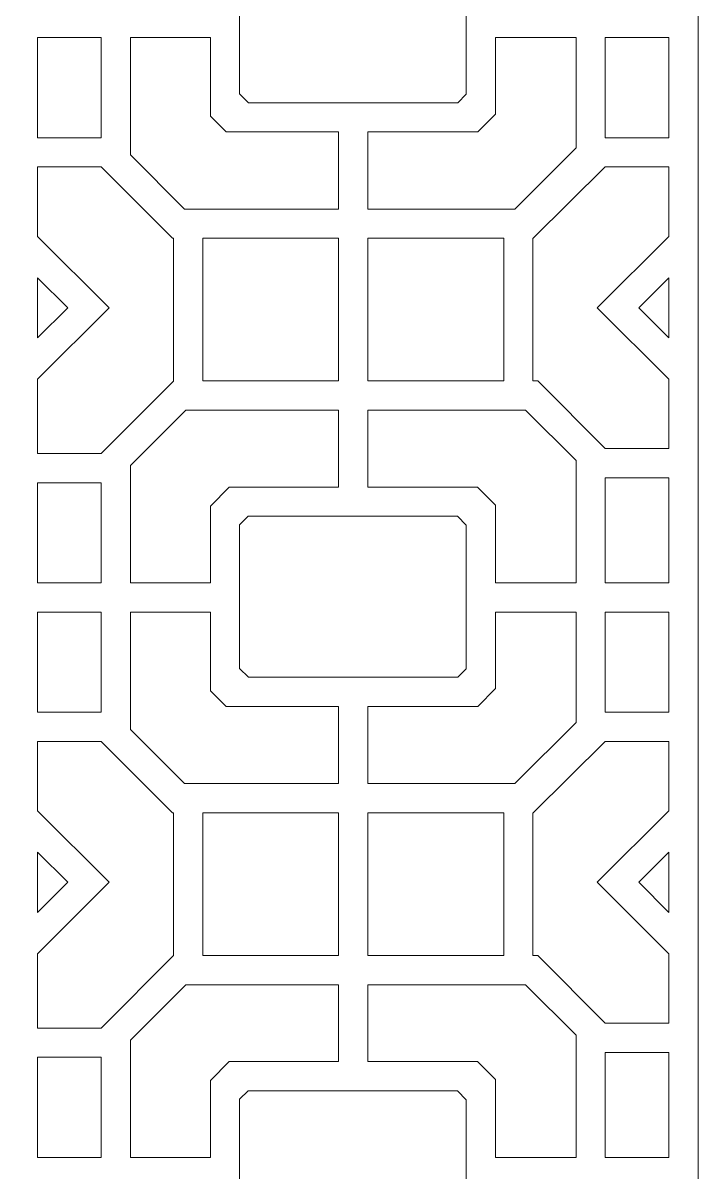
# Model space of a CAD drawing. Header units: centimetres. Extents: x 8 to 13.6, y -9.5 to 9.5.
# Drawn here: x 10.793 to 13.583, y -0.895 to 3.855 of the extents above; entities that cross this region are included whole.
import ezdxf

# ---------------------------------------------------------------- set-up
doc = ezdxf.new("R2010")
doc.units = ezdxf.units.CM
doc.header["$MEASUREMENT"] = 0
doc.layers.add('layer 1', color=7, linetype='Continuous')

msp = doc.modelspace()

# ---------------------------------------------------------------- linework, layer by layer
at = {"layer": 'layer 1', "color": 250, "lineweight": 9}
for points, knots in [([(8.00349, 4.75014), (8.00349, 4.75014), (8.00349, 4.75014), (8.00349, 4.75014), (8.00349, 4.75014), (8.00349, 4.75014), (8.00349, 7.12452), (8.00349, 7.12452), (8.00349, 7.12452), (8.00349, 7.12452), (8.00349, 7.12507), (8.00349, 7.12507), (8.00349, 7.12507), (8.00349, 7.12507), (8.00349, 9.5), (8.00349, 9.5), (8.00349, 9.5), (8.00349, 9.5), (8.12442, 9.5), (8.12442, 9.5), (8.12442, 9.5), (8.12442, 9.5), (8.12442, 9.19988), (8.12442, 9.19988), (8.12442, 9.19988), (8.12442, 9.19988), (8.3867, 9.19988), (8.3867, 9.19988), (8.3867, 9.19988), (8.3867, 9.19988), (8.68684, 9.5), (8.68684, 9.5), (8.68684, 9.5), (8.68684, 9.5), (10.19119, 9.5), (10.19119, 9.5), (10.19119, 9.5), (10.19119, 9.5), (10.47049, 9.22071), (10.47049, 9.22071), (10.47049, 9.22071), (10.47049, 9.22071), (10.47049, 9.2204), (10.47049, 9.2204), (10.47049, 9.2204), (10.47049, 9.2204), (10.73276, 9.2204), (10.73276, 9.2204), (10.73276, 9.2204), (10.73276, 9.2204), (10.73276, 9.5), (10.73276, 9.5), (10.73276, 9.5), (10.73276, 9.5), (10.85369, 9.5), (10.85369, 9.5), (10.85369, 9.5), (10.85369, 9.5), (10.85369, 9.19988), (10.85369, 9.19988), (10.85369, 9.19988), (10.85369, 9.19988), (11.11599, 9.19988), (11.11599, 9.19988), (11.11599, 9.19988), (11.11599, 9.19988), (11.41611, 9.5), (11.41611, 9.5), (11.41611, 9.5), (11.41611, 9.5), (12.92046, 9.5), (12.92046, 9.5), (12.92046, 9.5), (12.92046, 9.5), (13.19977, 9.22071), (13.19977, 9.22071), (13.19977, 9.22071), (13.19977, 9.22071), (13.19977, 9.2204), (13.19977, 9.2204), (13.19977, 9.2204), (13.19977, 9.2204), (13.46205, 9.2204), (13.46205, 9.2204), (13.46205, 9.2204), (13.46205, 9.2204), (13.46205, 9.5), (13.46205, 9.5), (13.46205, 9.5), (13.46205, 9.5), (13.58295, 9.5), (13.58295, 9.5), (13.58295, 9.5), (13.58295, 9.5), (13.58295, 7.12507), (13.58295, 7.12507), (13.58295, 7.12507), (13.58295, 7.12507), (13.58295, 7.12452), (13.58295, 7.12452), (13.58295, 7.12452), (13.58295, 7.12452), (13.58295, 4.75014), (13.58295, 4.75014), (13.58295, 4.75014), (13.58295, 4.75014), (13.58295, 4.7496), (13.58295, 4.7496), (13.58295, 4.7496), (13.58295, 4.7496), (13.58295, 2.37521), (13.58295, 2.37521), (13.58295, 2.37521), (13.58295, 2.37521), (13.58295, 2.37466), (13.58295, 2.37466), (13.58295, 2.37466), (13.58295, 2.37466), (13.58295, 0.00028), (13.58295, 0.00028), (13.58295, 0.00028), (13.58295, 0.00028), (13.58295, -0.00027), (13.58295, -0.00027), (13.58295, -0.00027), (13.58295, -0.00027), (13.58295, -2.37465), (13.58295, -2.37465), (13.58295, -2.37465), (13.58295, -2.37465), (13.58295, -2.3752), (13.58295, -2.3752), (13.58295, -2.3752), (13.58295, -2.3752), (13.58295, -4.74959), (13.58295, -4.74959), (13.58295, -4.74959), (13.58295, -4.74959), (13.58295, -4.75014), (13.58295, -4.75014), (13.58295, -4.75014), (13.58295, -4.75014), (13.58295, -7.12451), (13.58295, -7.12451), (13.58295, -7.12451), (13.58295, -7.12451), (13.58295, -7.12506), (13.58295, -7.12506), (13.58295, -7.12506), (13.58295, -7.12506), (13.58295, -9.5), (13.58295, -9.5), (13.58295, -9.5), (13.58295, -9.5), (13.46205, -9.5), (13.46205, -9.5), (13.46205, -9.5), (13.46205, -9.5), (13.46205, -9.49224), (13.46205, -9.49224), (13.46205, -9.49224), (13.46205, -9.49224), (13.16686, -9.19705), (13.16686, -9.19705), (13.16686, -9.19705), (13.16686, -9.19705), (13.46205, -8.90187), (13.46205, -8.90187), (13.46205, -8.90187), (13.46205, -8.90187), (13.46205, -8.61481), (13.46205, -8.61481), (13.46205, -8.61481), (13.46205, -8.61481), (13.1996, -8.61481), (13.1996, -8.61481), (13.1996, -8.61481), (13.1996, -8.61481), (12.90099, -8.90973), (12.90099, -8.90973), (12.90099, -8.90973), (12.90099, -8.90973), (12.90074, -8.90973), (12.90074, -8.90973), (12.90074, -8.90973), (12.90074, -8.90973), (12.90074, -9.5), (12.90074, -9.5), (12.90074, -9.5), (12.90074, -9.5), (12.77984, -9.5), (12.77984, -9.5), (12.77984, -9.5), (12.77984, -9.5), (12.77984, -8.90973), (12.77984, -8.90973), (12.77984, -8.90973), (12.77984, -8.90973), (12.21831, -8.90973), (12.21831, -8.90973), (12.21831, -8.90973), (12.21831, -8.90973), (12.21831, -9.5), (12.21831, -9.5), (12.21831, -9.5), (12.21831, -9.5), (12.0974, -9.5), (12.0974, -9.5), (12.0974, -9.5), (12.0974, -9.5), (12.0974, -8.90973), (12.0974, -8.90973), (12.0974, -8.90973), (12.0974, -8.90973), (11.53592, -8.90973), (11.53592, -8.90973), (11.53592, -8.90973), (11.53592, -8.90973), (11.53592, -9.5), (11.53592, -9.5), (11.53592, -9.5), (11.53592, -9.5), (11.415, -9.5), (11.415, -9.5), (11.415, -9.5), (11.415, -9.5), (11.415, -8.90973), (11.415, -8.90973), (11.415, -8.90973), (11.415, -8.90973), (11.41087, -8.90973), (11.41087, -8.90973), (11.41087, -8.90973), (11.41087, -8.90973), (11.11599, -8.61482), (11.11599, -8.61482), (11.11599, -8.61482), (11.11599, -8.61482), (11.11599, -8.61481), (11.11599, -8.61481), (11.11599, -8.61481), (11.11599, -8.61481), (10.85369, -8.61481), (10.85369, -8.61481), (10.85369, -8.61481), (10.85369, -8.61481), (10.85369, -8.90187), (10.85369, -8.90187), (10.85369, -8.90187), (10.85369, -8.90187), (11.14887, -9.19705), (11.14887, -9.19705), (11.14887, -9.19705), (11.14887, -9.19705), (10.85369, -9.49224), (10.85369, -9.49224), (10.85369, -9.49224), (10.85369, -9.49224), (10.85369, -9.5), (10.85369, -9.5), (10.85369, -9.5), (10.85369, -9.5), (10.73276, -9.5), (10.73276, -9.5), (10.73276, -9.5), (10.73276, -9.5), (10.73276, -9.49224), (10.73276, -9.49224), (10.73276, -9.49224), (10.73276, -9.49224), (10.43757, -9.19705), (10.43757, -9.19705), (10.43757, -9.19705), (10.43757, -9.19705), (10.73276, -8.90187), (10.73276, -8.90187), (10.73276, -8.90187), (10.73276, -8.90187), (10.73276, -8.61481), (10.73276, -8.61481), (10.73276, -8.61481), (10.73276, -8.61481), (10.47033, -8.61481), (10.47033, -8.61481), (10.47033, -8.61481), (10.47033, -8.61481), (10.1717, -8.90973), (10.1717, -8.90973), (10.1717, -8.90973), (10.1717, -8.90973), (10.17145, -8.90973), (10.17145, -8.90973), (10.17145, -8.90973), (10.17145, -8.90973), (10.17145, -9.5), (10.17145, -9.5), (10.17145, -9.5), (10.17145, -9.5), (10.05055, -9.5), (10.05055, -9.5), (10.05055, -9.5), (10.05055, -9.5), (10.05055, -8.90973), (10.05055, -8.90973), (10.05055, -8.90973), (10.05055, -8.90973), (9.48904, -8.90973), (9.48904, -8.90973), (9.48904, -8.90973), (9.48904, -8.90973), (9.48904, -9.5), (9.48904, -9.5), (9.48904, -9.5), (9.48904, -9.5), (9.36814, -9.5), (9.36814, -9.5), (9.36814, -9.5), (9.36814, -9.5), (9.36814, -8.90973), (9.36814, -8.90973), (9.36814, -8.90973), (9.36814, -8.90973), (8.80664, -8.90973), (8.80664, -8.90973), (8.80664, -8.90973), (8.80664, -8.90973), (8.80664, -9.5), (8.80664, -9.5), (8.80664, -9.5), (8.80664, -9.5), (8.68573, -9.5), (8.68573, -9.5), (8.68573, -9.5), (8.68573, -9.5), (8.68573, -8.90973), (8.68573, -8.90973), (8.68573, -8.90973), (8.68573, -8.90973), (8.6816, -8.90973), (8.6816, -8.90973), (8.6816, -8.90973), (8.6816, -8.90973), (8.3867, -8.61482), (8.3867, -8.61482), (8.3867, -8.61482), (8.3867, -8.61482), (8.3867, -8.61481), (8.3867, -8.61481), (8.3867, -8.61481), (8.3867, -8.61481), (8.12442, -8.61481), (8.12442, -8.61481), (8.12442, -8.61481), (8.12442, -8.61481), (8.12442, -8.90187), (8.12442, -8.90187), (8.12442, -8.90187), (8.12442, -8.90187), (8.4196, -9.19705), (8.4196, -9.19705), (8.4196, -9.19705), (8.4196, -9.19705), (8.12442, -9.49224), (8.12442, -9.49224), (8.12442, -9.49224), (8.12442, -9.49224), (8.12442, -9.5), (8.12442, -9.5), (8.12442, -9.5), (8.12442, -9.5), (8.00349, -9.5), (8.00349, -9.5), (8.00349, -9.5), (8.00349, -9.5), (8.00349, -7.12506), (8.00349, -7.12506), (8.00349, -7.12506), (8.00349, -7.12506), (8.00349, -7.12451), (8.00349, -7.12451), (8.00349, -7.12451), (8.00349, -7.12451), (8.00349, -4.75014), (8.00349, -4.75014), (8.00349, -4.75014), (8.00349, -4.75014), (8.00349, -4.74959), (8.00349, -4.74959), (8.00349, -4.74959), (8.00349, -4.74959), (8.00349, -2.3752), (8.00349, -2.3752), (8.00349, -2.3752), (8.00349, -2.3752), (8.00349, -2.37465), (8.00349, -2.37465), (8.00349, -2.37465), (8.00349, -2.37465), (8.00349, -0.00027), (8.00349, -0.00027), (8.00349, -0.00027), (8.00349, -0.00027), (8.00349, 0.00028), (8.00349, 0.00028), (8.00349, 0.00028), (8.00349, 0.00028), (8.00349, 2.37466), (8.00349, 2.37466), (8.00349, 2.37466), (8.00349, 2.37466), (8.00349, 2.37521), (8.00349, 2.37521), (8.00349, 2.37521), (8.00349, 2.37521), (8.00349, 4.7496), (8.00349, 4.7496), (8.00349, 4.7496), (8.00349, 4.7496), (8.00349, 4.75014), (8.00349, 4.75014)], [0, 0, 0, 0, 0.009434, 0.009434, 0.009434, 0.009434, 0.0188679, 0.0188679, 0.0188679, 0.0188679, 0.0283019, 0.0283019, 0.0283019, 0.0283019, 0.0377358, 0.0377358, 0.0377358, 0.0377358, 0.0471698, 0.0471698, 0.0471698, 0.0471698, 0.0566038, 0.0566038, 0.0566038, 0.0566038, 0.0660377, 0.0660377, 0.0660377, 0.0660377, 0.0754717, 0.0754717, 0.0754717, 0.0754717, 0.0849057, 0.0849057, 0.0849057, 0.0849057, 0.0943396, 0.0943396, 0.0943396, 0.0943396, 0.1037736, 0.1037736, 0.1037736, 0.1037736, 0.1132075, 0.1132075, 0.1132075, 0.1132075, 0.1226415, 0.1226415, 0.1226415, 0.1226415, 0.1320755, 0.1320755, 0.1320755, 0.1320755, 0.1415094, 0.1415094, 0.1415094, 0.1415094, 0.1509434, 0.1509434, 0.1509434, 0.1509434, 0.1603774, 0.1603774, 0.1603774, 0.1603774, 0.1698113, 0.1698113, 0.1698113, 0.1698113, 0.1792453, 0.1792453, 0.1792453, 0.1792453, 0.1886792, 0.1886792, 0.1886792, 0.1886792, 0.1981132, 0.1981132, 0.1981132, 0.1981132, 0.2075472, 0.2075472, 0.2075472, 0.2075472, 0.2169811, 0.2169811, 0.2169811, 0.2169811, 0.2264151, 0.2264151, 0.2264151, 0.2264151, 0.2358491, 0.2358491, 0.2358491, 0.2358491, 0.245283, 0.245283, 0.245283, 0.245283, 0.254717, 0.254717, 0.254717, 0.254717, 0.2641509, 0.2641509, 0.2641509, 0.2641509, 0.2735849, 0.2735849, 0.2735849, 0.2735849, 0.2830189, 0.2830189, 0.2830189, 0.2830189, 0.2924528, 0.2924528, 0.2924528, 0.2924528, 0.3018868, 0.3018868, 0.3018868, 0.3018868, 0.3113208, 0.3113208, 0.3113208, 0.3113208, 0.3207547, 0.3207547, 0.3207547, 0.3207547, 0.3301887, 0.3301887, 0.3301887, 0.3301887, 0.3396226, 0.3396226, 0.3396226, 0.3396226, 0.3490566, 0.3490566, 0.3490566, 0.3490566, 0.3584906, 0.3584906, 0.3584906, 0.3584906, 0.3679245, 0.3679245, 0.3679245, 0.3679245, 0.3773585, 0.3773585, 0.3773585, 0.3773585, 0.3867925, 0.3867925, 0.3867925, 0.3867925, 0.3962264, 0.3962264, 0.3962264, 0.3962264, 0.4056604, 0.4056604, 0.4056604, 0.4056604, 0.4150943, 0.4150943, 0.4150943, 0.4150943, 0.4245283, 0.4245283, 0.4245283, 0.4245283, 0.4339623, 0.4339623, 0.4339623, 0.4339623, 0.4433962, 0.4433962, 0.4433962, 0.4433962, 0.4528302, 0.4528302, 0.4528302, 0.4528302, 0.4622642, 0.4622642, 0.4622642, 0.4622642, 0.4716981, 0.4716981, 0.4716981, 0.4716981, 0.4811321, 0.4811321, 0.4811321, 0.4811321, 0.490566, 0.490566, 0.490566, 0.490566, 0.5, 0.5, 0.5, 0.5, 0.509434, 0.509434, 0.509434, 0.509434, 0.5188679, 0.5188679, 0.5188679, 0.5188679, 0.5283019, 0.5283019, 0.5283019, 0.5283019, 0.5377358, 0.5377358, 0.5377358, 0.5377358, 0.5471698, 0.5471698, 0.5471698, 0.5471698, 0.5566038, 0.5566038, 0.5566038, 0.5566038, 0.5660377, 0.5660377, 0.5660377, 0.5660377, 0.5754717, 0.5754717, 0.5754717, 0.5754717, 0.5849057, 0.5849057, 0.5849057, 0.5849057, 0.5943396, 0.5943396, 0.5943396, 0.5943396, 0.6037736, 0.6037736, 0.6037736, 0.6037736, 0.6132075, 0.6132075, 0.6132075, 0.6132075, 0.6226415, 0.6226415, 0.6226415, 0.6226415, 0.6320755, 0.6320755, 0.6320755, 0.6320755, 0.6415094, 0.6415094, 0.6415094, 0.6415094, 0.6509434, 0.6509434, 0.6509434, 0.6509434, 0.6603774, 0.6603774, 0.6603774, 0.6603774, 0.6698113, 0.6698113, 0.6698113, 0.6698113, 0.6792453, 0.6792453, 0.6792453, 0.6792453, 0.6886792, 0.6886792, 0.6886792, 0.6886792, 0.6981132, 0.6981132, 0.6981132, 0.6981132, 0.7075472, 0.7075472, 0.7075472, 0.7075472, 0.7169811, 0.7169811, 0.7169811, 0.7169811, 0.7264151, 0.7264151, 0.7264151, 0.7264151, 0.7358491, 0.7358491, 0.7358491, 0.7358491, 0.745283, 0.745283, 0.745283, 0.745283, 0.754717, 0.754717, 0.754717, 0.754717, 0.7641509, 0.7641509, 0.7641509, 0.7641509, 0.7735849, 0.7735849, 0.7735849, 0.7735849, 0.7830189, 0.7830189, 0.7830189, 0.7830189, 0.7924528, 0.7924528, 0.7924528, 0.7924528, 0.8018868, 0.8018868, 0.8018868, 0.8018868, 0.8113208, 0.8113208, 0.8113208, 0.8113208, 0.8207547, 0.8207547, 0.8207547, 0.8207547, 0.8301887, 0.8301887, 0.8301887, 0.8301887, 0.8396226, 0.8396226, 0.8396226, 0.8396226, 0.8490566, 0.8490566, 0.8490566, 0.8490566, 0.8584906, 0.8584906, 0.8584906, 0.8584906, 0.8679245, 0.8679245, 0.8679245, 0.8679245, 0.8773585, 0.8773585, 0.8773585, 0.8773585, 0.8867925, 0.8867925, 0.8867925, 0.8867925, 0.8962264, 0.8962264, 0.8962264, 0.8962264, 0.9056604, 0.9056604, 0.9056604, 0.9056604, 0.9150943, 0.9150943, 0.9150943, 0.9150943, 0.9245283, 0.9245283, 0.9245283, 0.9245283, 0.9339623, 0.9339623, 0.9339623, 0.9339623, 0.9433962, 0.9433962, 0.9433962, 0.9433962, 0.9528302, 0.9528302, 0.9528302, 0.9528302, 0.9622642, 0.9622642, 0.9622642, 0.9622642, 0.9716981, 0.9716981, 0.9716981, 0.9716981, 0.9811321, 0.9811321, 0.9811321, 0.9811321, 1, 1, 1, 1]), ([(12.62525, 4.15379), (12.62525, 4.15379), (12.62525, 4.15379), (12.62525, 4.15379), (12.62525, 4.15379), (12.62525, 4.15379), (12.62525, 3.55999), (12.62525, 3.55999), (12.62525, 3.55999), (12.62525, 3.55999), (12.59068, 3.52541), (12.59068, 3.52541), (12.59068, 3.52541), (12.59068, 3.52541), (11.72512, 3.52541), (11.72512, 3.52541), (11.72512, 3.52541), (11.72512, 3.52541), (11.68858, 3.56195), (11.68858, 3.56195), (11.68858, 3.56195), (11.68858, 3.56195), (11.68858, 4.15576), (11.68858, 4.15576), (11.68858, 4.15576), (11.68858, 4.15576), (11.72329, 4.19048), (11.72329, 4.19048), (11.72329, 4.19048), (11.72329, 4.19048), (12.58857, 4.19048), (12.58857, 4.19048), (12.58857, 4.19048), (12.58857, 4.19048), (12.62525, 4.15379), (12.62525, 4.15379)], [0, 0, 0, 0, 0.1, 0.1, 0.1, 0.1, 0.2, 0.2, 0.2, 0.2, 0.3, 0.3, 0.3, 0.3, 0.4, 0.4, 0.4, 0.4, 0.5, 0.5, 0.5, 0.5, 0.6, 0.6, 0.6, 0.6, 0.7, 0.7, 0.7, 0.7, 0.8, 0.8, 0.8, 0.8, 1, 1, 1, 1]), ([(10.85369, 3.79448), (10.85369, 3.79448), (10.85369, 3.79448), (10.85369, 3.79448), (10.85369, 3.79448), (10.85369, 3.79448), (10.85369, 3.38076), (10.85369, 3.38076), (10.85369, 3.38076), (10.85369, 3.38076), (11.11599, 3.38076), (11.11599, 3.38076), (11.11599, 3.38076), (11.11599, 3.38076), (11.11599, 3.79448), (11.11599, 3.79448), (11.11599, 3.79448), (11.11599, 3.79448), (10.85369, 3.79448), (10.85369, 3.79448)], [0, 0, 0, 0, 0.1666667, 0.1666667, 0.1666667, 0.1666667, 0.3333333, 0.3333333, 0.3333333, 0.3333333, 0.5, 0.5, 0.5, 0.5, 0.6666667, 0.6666667, 0.6666667, 0.6666667, 1, 1, 1, 1]), ([(12.0974, 3.08583), (12.0974, 3.08583), (12.0974, 3.08583), (12.0974, 3.08583), (12.0974, 3.08583), (12.0974, 3.08583), (12.0974, 3.40449), (12.0974, 3.40449), (12.0974, 3.40449), (12.0974, 3.40449), (11.63268, 3.40449), (11.63268, 3.40449), (11.63268, 3.40449), (11.63268, 3.40449), (11.56766, 3.46953), (11.56766, 3.46953), (11.56766, 3.46953), (11.56766, 3.46953), (11.56766, 3.79448), (11.56766, 3.79448), (11.56766, 3.79448), (11.56766, 3.79448), (11.23689, 3.79448), (11.23689, 3.79448), (11.23689, 3.79448), (11.23689, 3.79448), (11.23689, 3.30992), (11.23689, 3.30992), (11.23689, 3.30992), (11.23689, 3.30992), (11.46097, 3.08583), (11.46097, 3.08583), (11.46097, 3.08583), (11.46097, 3.08583), (12.0974, 3.08583), (12.0974, 3.08583)], [0, 0, 0, 0, 0.1, 0.1, 0.1, 0.1, 0.2, 0.2, 0.2, 0.2, 0.3, 0.3, 0.3, 0.3, 0.4, 0.4, 0.4, 0.4, 0.5, 0.5, 0.5, 0.5, 0.6, 0.6, 0.6, 0.6, 0.7, 0.7, 0.7, 0.7, 0.8, 0.8, 0.8, 0.8, 1, 1, 1, 1]), ([(12.21831, 3.40449), (12.21831, 3.40449), (12.21831, 3.40449), (12.21831, 3.40449), (12.21831, 3.40449), (12.21831, 3.40449), (12.21831, 3.08583), (12.21831, 3.08583), (12.21831, 3.08583), (12.21831, 3.08583), (12.82625, 3.08583), (12.82625, 3.08583), (12.82625, 3.08583), (12.82625, 3.08583), (13.07885, 3.33844), (13.07885, 3.33844), (13.07885, 3.33844), (13.07885, 3.33844), (13.07885, 3.79448), (13.07885, 3.79448), (13.07885, 3.79448), (13.07885, 3.79448), (12.74616, 3.79448), (12.74616, 3.79448), (12.74616, 3.79448), (12.74616, 3.79448), (12.74616, 3.47819), (12.74616, 3.47819), (12.74616, 3.47819), (12.74616, 3.47819), (12.67248, 3.40449), (12.67248, 3.40449), (12.67248, 3.40449), (12.67248, 3.40449), (12.21831, 3.40449), (12.21831, 3.40449)], [0, 0, 0, 0, 0.1, 0.1, 0.1, 0.1, 0.2, 0.2, 0.2, 0.2, 0.3, 0.3, 0.3, 0.3, 0.4, 0.4, 0.4, 0.4, 0.5, 0.5, 0.5, 0.5, 0.6, 0.6, 0.6, 0.6, 0.7, 0.7, 0.7, 0.7, 0.8, 0.8, 0.8, 0.8, 1, 1, 1, 1]), ([(13.19977, 3.38076), (13.19977, 3.38076), (13.19977, 3.38076), (13.19977, 3.38076), (13.19977, 3.38076), (13.19977, 3.38076), (13.46205, 3.38076), (13.46205, 3.38076), (13.46205, 3.38076), (13.46205, 3.38076), (13.46205, 3.79448), (13.46205, 3.79448), (13.46205, 3.79448), (13.46205, 3.79448), (13.19977, 3.79448), (13.19977, 3.79448), (13.19977, 3.79448), (13.19977, 3.79448), (13.19977, 3.38076), (13.19977, 3.38076)], [0, 0, 0, 0, 0.1666667, 0.1666667, 0.1666667, 0.1666667, 0.3333333, 0.3333333, 0.3333333, 0.3333333, 0.5, 0.5, 0.5, 0.5, 0.6666667, 0.6666667, 0.6666667, 0.6666667, 1, 1, 1, 1]), ([(10.85369, 3.25985), (10.85369, 3.25985), (10.85369, 3.25985), (10.85369, 3.25985), (10.85369, 3.25985), (10.85369, 3.25985), (10.85369, 2.9728), (10.85369, 2.9728), (10.85369, 2.9728), (10.85369, 2.9728), (11.14887, 2.67761), (11.14887, 2.67761), (11.14887, 2.67761), (11.14887, 2.67761), (10.85369, 2.38242), (10.85369, 2.38242), (10.85369, 2.38242), (10.85369, 2.38242), (10.85369, 2.37521), (10.85369, 2.37521), (10.85369, 2.37521), (10.85369, 2.37521), (10.85369, 2.37466), (10.85369, 2.37466), (10.85369, 2.37466), (10.85369, 2.37466), (10.85369, 2.07508), (10.85369, 2.07508), (10.85369, 2.07508), (10.85369, 2.07508), (11.11599, 2.07508), (11.11599, 2.07508), (11.11599, 2.07508), (11.11599, 2.07508), (11.41556, 2.37466), (11.41556, 2.37466), (11.41556, 2.37466), (11.41556, 2.37466), (11.415, 2.37466), (11.415, 2.37466), (11.415, 2.37466), (11.415, 2.37466), (11.415, 2.96493), (11.415, 2.96493), (11.415, 2.96493), (11.415, 2.96493), (11.41087, 2.96493), (11.41087, 2.96493), (11.41087, 2.96493), (11.41087, 2.96493), (11.11599, 3.25984), (11.11599, 3.25984), (11.11599, 3.25984), (11.11599, 3.25984), (11.11599, 3.25985), (11.11599, 3.25985), (11.11599, 3.25985), (11.11599, 3.25985), (10.85369, 3.25985), (10.85369, 3.25985)], [0, 0, 0, 0, 0.0625, 0.0625, 0.0625, 0.0625, 0.125, 0.125, 0.125, 0.125, 0.1875, 0.1875, 0.1875, 0.1875, 0.25, 0.25, 0.25, 0.25, 0.3125, 0.3125, 0.3125, 0.3125, 0.375, 0.375, 0.375, 0.375, 0.4375, 0.4375, 0.4375, 0.4375, 0.5, 0.5, 0.5, 0.5, 0.5625, 0.5625, 0.5625, 0.5625, 0.625, 0.625, 0.625, 0.625, 0.6875, 0.6875, 0.6875, 0.6875, 0.75, 0.75, 0.75, 0.75, 0.8125, 0.8125, 0.8125, 0.8125, 0.875, 0.875, 0.875, 0.875, 1, 1, 1, 1]), ([(12.90074, 2.37521), (12.90074, 2.37521), (12.90074, 2.37521), (12.90074, 2.37521), (12.90074, 2.37521), (12.90074, 2.37521), (12.92046, 2.37521), (12.92046, 2.37521), (12.92046, 2.37521), (12.92046, 2.37521), (13.19977, 2.09591), (13.19977, 2.09591), (13.19977, 2.09591), (13.19977, 2.09591), (13.19977, 2.0956), (13.19977, 2.0956), (13.19977, 2.0956), (13.19977, 2.0956), (13.46205, 2.0956), (13.46205, 2.0956), (13.46205, 2.0956), (13.46205, 2.0956), (13.46205, 2.37466), (13.46205, 2.37466), (13.46205, 2.37466), (13.46205, 2.37466), (13.46205, 2.37521), (13.46205, 2.37521), (13.46205, 2.37521), (13.46205, 2.37521), (13.46205, 2.38242), (13.46205, 2.38242), (13.46205, 2.38242), (13.46205, 2.38242), (13.16686, 2.67761), (13.16686, 2.67761), (13.16686, 2.67761), (13.16686, 2.67761), (13.46205, 2.9728), (13.46205, 2.9728), (13.46205, 2.9728), (13.46205, 2.9728), (13.46205, 3.25985), (13.46205, 3.25985), (13.46205, 3.25985), (13.46205, 3.25985), (13.1996, 3.25985), (13.1996, 3.25985), (13.1996, 3.25985), (13.1996, 3.25985), (12.90099, 2.96493), (12.90099, 2.96493), (12.90099, 2.96493), (12.90099, 2.96493), (12.90074, 2.96493), (12.90074, 2.96493), (12.90074, 2.96493), (12.90074, 2.96493), (12.90074, 2.37521), (12.90074, 2.37521)], [0, 0, 0, 0, 0.0625, 0.0625, 0.0625, 0.0625, 0.125, 0.125, 0.125, 0.125, 0.1875, 0.1875, 0.1875, 0.1875, 0.25, 0.25, 0.25, 0.25, 0.3125, 0.3125, 0.3125, 0.3125, 0.375, 0.375, 0.375, 0.375, 0.4375, 0.4375, 0.4375, 0.4375, 0.5, 0.5, 0.5, 0.5, 0.5625, 0.5625, 0.5625, 0.5625, 0.625, 0.625, 0.625, 0.625, 0.6875, 0.6875, 0.6875, 0.6875, 0.75, 0.75, 0.75, 0.75, 0.8125, 0.8125, 0.8125, 0.8125, 0.875, 0.875, 0.875, 0.875, 1, 1, 1, 1]), ([(11.53592, 2.37521), (11.53592, 2.37521), (11.53592, 2.37521), (11.53592, 2.37521), (11.53592, 2.37521), (11.53592, 2.37521), (12.0974, 2.37521), (12.0974, 2.37521), (12.0974, 2.37521), (12.0974, 2.37521), (12.0974, 2.96493), (12.0974, 2.96493), (12.0974, 2.96493), (12.0974, 2.96493), (11.53592, 2.96493), (11.53592, 2.96493), (11.53592, 2.96493), (11.53592, 2.96493), (11.53592, 2.37521), (11.53592, 2.37521)], [0, 0, 0, 0, 0.1666667, 0.1666667, 0.1666667, 0.1666667, 0.3333333, 0.3333333, 0.3333333, 0.3333333, 0.5, 0.5, 0.5, 0.5, 0.6666667, 0.6666667, 0.6666667, 0.6666667, 1, 1, 1, 1]), ([(12.21831, 2.37521), (12.21831, 2.37521), (12.21831, 2.37521), (12.21831, 2.37521), (12.21831, 2.37521), (12.21831, 2.37521), (12.77984, 2.37521), (12.77984, 2.37521), (12.77984, 2.37521), (12.77984, 2.37521), (12.77984, 2.96493), (12.77984, 2.96493), (12.77984, 2.96493), (12.77984, 2.96493), (12.21831, 2.96493), (12.21831, 2.96493), (12.21831, 2.96493), (12.21831, 2.96493), (12.21831, 2.37521), (12.21831, 2.37521)], [0, 0, 0, 0, 0.1666667, 0.1666667, 0.1666667, 0.1666667, 0.3333333, 0.3333333, 0.3333333, 0.3333333, 0.5, 0.5, 0.5, 0.5, 0.6666667, 0.6666667, 0.6666667, 0.6666667, 1, 1, 1, 1]), ([(10.85369, 2.8018), (10.85369, 2.8018), (10.85369, 2.8018), (10.85369, 2.8018), (10.85369, 2.8018), (10.85369, 2.8018), (10.85369, 2.55341), (10.85369, 2.55341), (10.85369, 2.55341), (10.85369, 2.55341), (10.97788, 2.67761), (10.97788, 2.67761), (10.97788, 2.67761), (10.97788, 2.67761), (10.85369, 2.8018), (10.85369, 2.8018)], [0, 0, 0, 0, 0.2, 0.2, 0.2, 0.2, 0.4, 0.4, 0.4, 0.4, 0.6, 0.6, 0.6, 0.6, 1, 1, 1, 1]), ([(13.33786, 2.67761), (13.33786, 2.67761), (13.33786, 2.67761), (13.33786, 2.67761), (13.33786, 2.67761), (13.33786, 2.67761), (13.46205, 2.8018), (13.46205, 2.8018), (13.46205, 2.8018), (13.46205, 2.8018), (13.46205, 2.55341), (13.46205, 2.55341), (13.46205, 2.55341), (13.46205, 2.55341), (13.33786, 2.67761), (13.33786, 2.67761)], [0, 0, 0, 0, 0.2, 0.2, 0.2, 0.2, 0.4, 0.4, 0.4, 0.4, 0.6, 0.6, 0.6, 0.6, 1, 1, 1, 1]), ([(12.0974, 1.93645), (12.0974, 1.93645), (12.0974, 1.93645), (12.0974, 1.93645), (12.0974, 1.93645), (12.0974, 1.93645), (12.0974, 2.2543), (12.0974, 2.2543), (12.0974, 2.2543), (12.0974, 2.2543), (11.46618, 2.2543), (11.46618, 2.2543), (11.46618, 2.2543), (11.46618, 2.2543), (11.23689, 2.025), (11.23689, 2.025), (11.23689, 2.025), (11.23689, 2.025), (11.23689, 1.54045), (11.23689, 1.54045), (11.23689, 1.54045), (11.23689, 1.54045), (11.56766, 1.54045), (11.56766, 1.54045), (11.56766, 1.54045), (11.56766, 1.54045), (11.56766, 1.85817), (11.56766, 1.85817), (11.56766, 1.85817), (11.56766, 1.85817), (11.64595, 1.93645), (11.64595, 1.93645), (11.64595, 1.93645), (11.64595, 1.93645), (12.0974, 1.93645), (12.0974, 1.93645)], [0, 0, 0, 0, 0.1, 0.1, 0.1, 0.1, 0.2, 0.2, 0.2, 0.2, 0.3, 0.3, 0.3, 0.3, 0.4, 0.4, 0.4, 0.4, 0.5, 0.5, 0.5, 0.5, 0.6, 0.6, 0.6, 0.6, 0.7, 0.7, 0.7, 0.7, 0.8, 0.8, 0.8, 0.8, 1, 1, 1, 1]), ([(12.21831, 2.2543), (12.21831, 2.2543), (12.21831, 2.2543), (12.21831, 2.2543), (12.21831, 2.2543), (12.21831, 2.2543), (12.21831, 1.93645), (12.21831, 1.93645), (12.21831, 1.93645), (12.21831, 1.93645), (12.67192, 1.93645), (12.67192, 1.93645), (12.67192, 1.93645), (12.67192, 1.93645), (12.74616, 1.86222), (12.74616, 1.86222), (12.74616, 1.86222), (12.74616, 1.86222), (12.74616, 1.54045), (12.74616, 1.54045), (12.74616, 1.54045), (12.74616, 1.54045), (13.07885, 1.54045), (13.07885, 1.54045), (13.07885, 1.54045), (13.07885, 1.54045), (13.07885, 2.04583), (13.07885, 2.04583), (13.07885, 2.04583), (13.07885, 2.04583), (12.8704, 2.2543), (12.8704, 2.2543), (12.8704, 2.2543), (12.8704, 2.2543), (12.21831, 2.2543), (12.21831, 2.2543)], [0, 0, 0, 0, 0.1, 0.1, 0.1, 0.1, 0.2, 0.2, 0.2, 0.2, 0.3, 0.3, 0.3, 0.3, 0.4, 0.4, 0.4, 0.4, 0.5, 0.5, 0.5, 0.5, 0.6, 0.6, 0.6, 0.6, 0.7, 0.7, 0.7, 0.7, 0.8, 0.8, 0.8, 0.8, 1, 1, 1, 1]), ([(10.85369, 1.95417), (10.85369, 1.95417), (10.85369, 1.95417), (10.85369, 1.95417), (10.85369, 1.95417), (10.85369, 1.95417), (10.85369, 1.54045), (10.85369, 1.54045), (10.85369, 1.54045), (10.85369, 1.54045), (11.11599, 1.54045), (11.11599, 1.54045), (11.11599, 1.54045), (11.11599, 1.54045), (11.11599, 1.95417), (11.11599, 1.95417), (11.11599, 1.95417), (11.11599, 1.95417), (10.85369, 1.95417), (10.85369, 1.95417)], [0, 0, 0, 0, 0.1666667, 0.1666667, 0.1666667, 0.1666667, 0.3333333, 0.3333333, 0.3333333, 0.3333333, 0.5, 0.5, 0.5, 0.5, 0.6666667, 0.6666667, 0.6666667, 0.6666667, 1, 1, 1, 1]), ([(13.19977, 1.54045), (13.19977, 1.54045), (13.19977, 1.54045), (13.19977, 1.54045), (13.19977, 1.54045), (13.19977, 1.54045), (13.46205, 1.54045), (13.46205, 1.54045), (13.46205, 1.54045), (13.46205, 1.54045), (13.46205, 1.97469), (13.46205, 1.97469), (13.46205, 1.97469), (13.46205, 1.97469), (13.19977, 1.97469), (13.19977, 1.97469), (13.19977, 1.97469), (13.19977, 1.97469), (13.19977, 1.54045), (13.19977, 1.54045)], [0, 0, 0, 0, 0.1666667, 0.1666667, 0.1666667, 0.1666667, 0.3333333, 0.3333333, 0.3333333, 0.3333333, 0.5, 0.5, 0.5, 0.5, 0.6666667, 0.6666667, 0.6666667, 0.6666667, 1, 1, 1, 1]), ([(12.62525, 1.77886), (12.62525, 1.77886), (12.62525, 1.77886), (12.62525, 1.77886), (12.62525, 1.77886), (12.62525, 1.77886), (12.62525, 1.18505), (12.62525, 1.18505), (12.62525, 1.18505), (12.62525, 1.18505), (12.59068, 1.15047), (12.59068, 1.15047), (12.59068, 1.15047), (12.59068, 1.15047), (11.72512, 1.15047), (11.72512, 1.15047), (11.72512, 1.15047), (11.72512, 1.15047), (11.68858, 1.18701), (11.68858, 1.18701), (11.68858, 1.18701), (11.68858, 1.18701), (11.68858, 1.78083), (11.68858, 1.78083), (11.68858, 1.78083), (11.68858, 1.78083), (11.72329, 1.81555), (11.72329, 1.81555), (11.72329, 1.81555), (11.72329, 1.81555), (12.58857, 1.81555), (12.58857, 1.81555), (12.58857, 1.81555), (12.58857, 1.81555), (12.62525, 1.77886), (12.62525, 1.77886)], [0, 0, 0, 0, 0.1, 0.1, 0.1, 0.1, 0.2, 0.2, 0.2, 0.2, 0.3, 0.3, 0.3, 0.3, 0.4, 0.4, 0.4, 0.4, 0.5, 0.5, 0.5, 0.5, 0.6, 0.6, 0.6, 0.6, 0.7, 0.7, 0.7, 0.7, 0.8, 0.8, 0.8, 0.8, 1, 1, 1, 1]), ([(10.85369, 1.41954), (10.85369, 1.41954), (10.85369, 1.41954), (10.85369, 1.41954), (10.85369, 1.41954), (10.85369, 1.41954), (10.85369, 1.00583), (10.85369, 1.00583), (10.85369, 1.00583), (10.85369, 1.00583), (11.11599, 1.00583), (11.11599, 1.00583), (11.11599, 1.00583), (11.11599, 1.00583), (11.11599, 1.41954), (11.11599, 1.41954), (11.11599, 1.41954), (11.11599, 1.41954), (10.85369, 1.41954), (10.85369, 1.41954)], [0, 0, 0, 0, 0.1666667, 0.1666667, 0.1666667, 0.1666667, 0.3333333, 0.3333333, 0.3333333, 0.3333333, 0.5, 0.5, 0.5, 0.5, 0.6666667, 0.6666667, 0.6666667, 0.6666667, 1, 1, 1, 1]), ([(12.0974, 0.71091), (12.0974, 0.71091), (12.0974, 0.71091), (12.0974, 0.71091), (12.0974, 0.71091), (12.0974, 0.71091), (12.0974, 1.02957), (12.0974, 1.02957), (12.0974, 1.02957), (12.0974, 1.02957), (11.63268, 1.02957), (11.63268, 1.02957), (11.63268, 1.02957), (11.63268, 1.02957), (11.56766, 1.09461), (11.56766, 1.09461), (11.56766, 1.09461), (11.56766, 1.09461), (11.56766, 1.41954), (11.56766, 1.41954), (11.56766, 1.41954), (11.56766, 1.41954), (11.23689, 1.41954), (11.23689, 1.41954), (11.23689, 1.41954), (11.23689, 1.41954), (11.23689, 0.93499), (11.23689, 0.93499), (11.23689, 0.93499), (11.23689, 0.93499), (11.46097, 0.71091), (11.46097, 0.71091), (11.46097, 0.71091), (11.46097, 0.71091), (12.0974, 0.71091), (12.0974, 0.71091)], [0, 0, 0, 0, 0.1, 0.1, 0.1, 0.1, 0.2, 0.2, 0.2, 0.2, 0.3, 0.3, 0.3, 0.3, 0.4, 0.4, 0.4, 0.4, 0.5, 0.5, 0.5, 0.5, 0.6, 0.6, 0.6, 0.6, 0.7, 0.7, 0.7, 0.7, 0.8, 0.8, 0.8, 0.8, 1, 1, 1, 1]), ([(12.21831, 1.02957), (12.21831, 1.02957), (12.21831, 1.02957), (12.21831, 1.02957), (12.21831, 1.02957), (12.21831, 1.02957), (12.21831, 0.71091), (12.21831, 0.71091), (12.21831, 0.71091), (12.21831, 0.71091), (12.82625, 0.71091), (12.82625, 0.71091), (12.82625, 0.71091), (12.82625, 0.71091), (13.07885, 0.96351), (13.07885, 0.96351), (13.07885, 0.96351), (13.07885, 0.96351), (13.07885, 1.41954), (13.07885, 1.41954), (13.07885, 1.41954), (13.07885, 1.41954), (12.74616, 1.41954), (12.74616, 1.41954), (12.74616, 1.41954), (12.74616, 1.41954), (12.74616, 1.10325), (12.74616, 1.10325), (12.74616, 1.10325), (12.74616, 1.10325), (12.67248, 1.02957), (12.67248, 1.02957), (12.67248, 1.02957), (12.67248, 1.02957), (12.21831, 1.02957), (12.21831, 1.02957)], [0, 0, 0, 0, 0.1, 0.1, 0.1, 0.1, 0.2, 0.2, 0.2, 0.2, 0.3, 0.3, 0.3, 0.3, 0.4, 0.4, 0.4, 0.4, 0.5, 0.5, 0.5, 0.5, 0.6, 0.6, 0.6, 0.6, 0.7, 0.7, 0.7, 0.7, 0.8, 0.8, 0.8, 0.8, 1, 1, 1, 1]), ([(13.19977, 1.00583), (13.19977, 1.00583), (13.19977, 1.00583), (13.19977, 1.00583), (13.19977, 1.00583), (13.19977, 1.00583), (13.46205, 1.00583), (13.46205, 1.00583), (13.46205, 1.00583), (13.46205, 1.00583), (13.46205, 1.41954), (13.46205, 1.41954), (13.46205, 1.41954), (13.46205, 1.41954), (13.19977, 1.41954), (13.19977, 1.41954), (13.19977, 1.41954), (13.19977, 1.41954), (13.19977, 1.00583), (13.19977, 1.00583)], [0, 0, 0, 0, 0.1666667, 0.1666667, 0.1666667, 0.1666667, 0.3333333, 0.3333333, 0.3333333, 0.3333333, 0.5, 0.5, 0.5, 0.5, 0.6666667, 0.6666667, 0.6666667, 0.6666667, 1, 1, 1, 1]), ([(10.85369, 0.88493), (10.85369, 0.88493), (10.85369, 0.88493), (10.85369, 0.88493), (10.85369, 0.88493), (10.85369, 0.88493), (10.85369, 0.59786), (10.85369, 0.59786), (10.85369, 0.59786), (10.85369, 0.59786), (11.14887, 0.30267), (11.14887, 0.30267), (11.14887, 0.30267), (11.14887, 0.30267), (10.85369, 0.00748), (10.85369, 0.00748), (10.85369, 0.00748), (10.85369, 0.00748), (10.85369, 0.00028), (10.85369, 0.00028), (10.85369, 0.00028), (10.85369, 0.00028), (10.85369, -0.00027), (10.85369, -0.00027), (10.85369, -0.00027), (10.85369, -0.00027), (10.85369, -0.29985), (10.85369, -0.29985), (10.85369, -0.29985), (10.85369, -0.29985), (11.11599, -0.29985), (11.11599, -0.29985), (11.11599, -0.29985), (11.11599, -0.29985), (11.41556, -0.00027), (11.41556, -0.00027), (11.41556, -0.00027), (11.41556, -0.00027), (11.415, -0.00027), (11.415, -0.00027), (11.415, -0.00027), (11.415, -0.00027), (11.415, 0.58999), (11.415, 0.58999), (11.415, 0.58999), (11.415, 0.58999), (11.41087, 0.58999), (11.41087, 0.58999), (11.41087, 0.58999), (11.41087, 0.58999), (11.11599, 0.8849), (11.11599, 0.8849), (11.11599, 0.8849), (11.11599, 0.8849), (11.11599, 0.88493), (11.11599, 0.88493), (11.11599, 0.88493), (11.11599, 0.88493), (10.85369, 0.88493), (10.85369, 0.88493)], [0, 0, 0, 0, 0.0625, 0.0625, 0.0625, 0.0625, 0.125, 0.125, 0.125, 0.125, 0.1875, 0.1875, 0.1875, 0.1875, 0.25, 0.25, 0.25, 0.25, 0.3125, 0.3125, 0.3125, 0.3125, 0.375, 0.375, 0.375, 0.375, 0.4375, 0.4375, 0.4375, 0.4375, 0.5, 0.5, 0.5, 0.5, 0.5625, 0.5625, 0.5625, 0.5625, 0.625, 0.625, 0.625, 0.625, 0.6875, 0.6875, 0.6875, 0.6875, 0.75, 0.75, 0.75, 0.75, 0.8125, 0.8125, 0.8125, 0.8125, 0.875, 0.875, 0.875, 0.875, 1, 1, 1, 1]), ([(13.46205, 0.00028), (13.46205, 0.00028), (13.46205, 0.00028), (13.46205, 0.00028), (13.46205, 0.00028), (13.46205, 0.00028), (13.46205, 0.00748), (13.46205, 0.00748), (13.46205, 0.00748), (13.46205, 0.00748), (13.16686, 0.30267), (13.16686, 0.30267), (13.16686, 0.30267), (13.16686, 0.30267), (13.46205, 0.59786), (13.46205, 0.59786), (13.46205, 0.59786), (13.46205, 0.59786), (13.46205, 0.88493), (13.46205, 0.88493), (13.46205, 0.88493), (13.46205, 0.88493), (13.1996, 0.88493), (13.1996, 0.88493), (13.1996, 0.88493), (13.1996, 0.88493), (12.90099, 0.58999), (12.90099, 0.58999), (12.90099, 0.58999), (12.90099, 0.58999), (12.90074, 0.58999), (12.90074, 0.58999), (12.90074, 0.58999), (12.90074, 0.58999), (12.90074, 0.00028), (12.90074, 0.00028), (12.90074, 0.00028), (12.90074, 0.00028), (12.92046, 0.00028), (12.92046, 0.00028), (12.92046, 0.00028), (12.92046, 0.00028), (13.19977, -0.27903), (13.19977, -0.27903), (13.19977, -0.27903), (13.19977, -0.27903), (13.19977, -0.27933), (13.19977, -0.27933), (13.19977, -0.27933), (13.19977, -0.27933), (13.46205, -0.27933), (13.46205, -0.27933), (13.46205, -0.27933), (13.46205, -0.27933), (13.46205, -0.00027), (13.46205, -0.00027), (13.46205, -0.00027), (13.46205, -0.00027), (13.46205, 0.00028), (13.46205, 0.00028)], [0, 0, 0, 0, 0.0625, 0.0625, 0.0625, 0.0625, 0.125, 0.125, 0.125, 0.125, 0.1875, 0.1875, 0.1875, 0.1875, 0.25, 0.25, 0.25, 0.25, 0.3125, 0.3125, 0.3125, 0.3125, 0.375, 0.375, 0.375, 0.375, 0.4375, 0.4375, 0.4375, 0.4375, 0.5, 0.5, 0.5, 0.5, 0.5625, 0.5625, 0.5625, 0.5625, 0.625, 0.625, 0.625, 0.625, 0.6875, 0.6875, 0.6875, 0.6875, 0.75, 0.75, 0.75, 0.75, 0.8125, 0.8125, 0.8125, 0.8125, 0.875, 0.875, 0.875, 0.875, 1, 1, 1, 1]), ([(12.0974, 0.00028), (12.0974, 0.00028), (12.0974, 0.00028), (12.0974, 0.00028), (12.0974, 0.00028), (12.0974, 0.00028), (12.0974, 0.58999), (12.0974, 0.58999), (12.0974, 0.58999), (12.0974, 0.58999), (11.53592, 0.58999), (11.53592, 0.58999), (11.53592, 0.58999), (11.53592, 0.58999), (11.53592, 0.00028), (11.53592, 0.00028), (11.53592, 0.00028), (11.53592, 0.00028), (12.0974, 0.00028), (12.0974, 0.00028)], [0, 0, 0, 0, 0.1666667, 0.1666667, 0.1666667, 0.1666667, 0.3333333, 0.3333333, 0.3333333, 0.3333333, 0.5, 0.5, 0.5, 0.5, 0.6666667, 0.6666667, 0.6666667, 0.6666667, 1, 1, 1, 1]), ([(12.77984, 0.00028), (12.77984, 0.00028), (12.77984, 0.00028), (12.77984, 0.00028), (12.77984, 0.00028), (12.77984, 0.00028), (12.77984, 0.58999), (12.77984, 0.58999), (12.77984, 0.58999), (12.77984, 0.58999), (12.21831, 0.58999), (12.21831, 0.58999), (12.21831, 0.58999), (12.21831, 0.58999), (12.21831, 0.00028), (12.21831, 0.00028), (12.21831, 0.00028), (12.21831, 0.00028), (12.77984, 0.00028), (12.77984, 0.00028)], [0, 0, 0, 0, 0.1666667, 0.1666667, 0.1666667, 0.1666667, 0.3333333, 0.3333333, 0.3333333, 0.3333333, 0.5, 0.5, 0.5, 0.5, 0.6666667, 0.6666667, 0.6666667, 0.6666667, 1, 1, 1, 1]), ([(10.85369, 0.42687), (10.85369, 0.42687), (10.85369, 0.42687), (10.85369, 0.42687), (10.85369, 0.42687), (10.85369, 0.42687), (10.85369, 0.17848), (10.85369, 0.17848), (10.85369, 0.17848), (10.85369, 0.17848), (10.97788, 0.30267), (10.97788, 0.30267), (10.97788, 0.30267), (10.97788, 0.30267), (10.85369, 0.42687), (10.85369, 0.42687)], [0, 0, 0, 0, 0.2, 0.2, 0.2, 0.2, 0.4, 0.4, 0.4, 0.4, 0.6, 0.6, 0.6, 0.6, 1, 1, 1, 1]), ([(13.33786, 0.30267), (13.33786, 0.30267), (13.33786, 0.30267), (13.33786, 0.30267), (13.33786, 0.30267), (13.33786, 0.30267), (13.46205, 0.42687), (13.46205, 0.42687), (13.46205, 0.42687), (13.46205, 0.42687), (13.46205, 0.17848), (13.46205, 0.17848), (13.46205, 0.17848), (13.46205, 0.17848), (13.33786, 0.30267), (13.33786, 0.30267)], [0, 0, 0, 0, 0.2, 0.2, 0.2, 0.2, 0.4, 0.4, 0.4, 0.4, 0.6, 0.6, 0.6, 0.6, 1, 1, 1, 1]), ([(12.0974, -0.43847), (12.0974, -0.43847), (12.0974, -0.43847), (12.0974, -0.43847), (12.0974, -0.43847), (12.0974, -0.43847), (12.0974, -0.12063), (12.0974, -0.12063), (12.0974, -0.12063), (12.0974, -0.12063), (11.46618, -0.12063), (11.46618, -0.12063), (11.46618, -0.12063), (11.46618, -0.12063), (11.23689, -0.34993), (11.23689, -0.34993), (11.23689, -0.34993), (11.23689, -0.34993), (11.23689, -0.83448), (11.23689, -0.83448), (11.23689, -0.83448), (11.23689, -0.83448), (11.56766, -0.83448), (11.56766, -0.83448), (11.56766, -0.83448), (11.56766, -0.83448), (11.56766, -0.51675), (11.56766, -0.51675), (11.56766, -0.51675), (11.56766, -0.51675), (11.64595, -0.43847), (11.64595, -0.43847), (11.64595, -0.43847), (11.64595, -0.43847), (12.0974, -0.43847), (12.0974, -0.43847)], [0, 0, 0, 0, 0.1, 0.1, 0.1, 0.1, 0.2, 0.2, 0.2, 0.2, 0.3, 0.3, 0.3, 0.3, 0.4, 0.4, 0.4, 0.4, 0.5, 0.5, 0.5, 0.5, 0.6, 0.6, 0.6, 0.6, 0.7, 0.7, 0.7, 0.7, 0.8, 0.8, 0.8, 0.8, 1, 1, 1, 1]), ([(12.21831, -0.12063), (12.21831, -0.12063), (12.21831, -0.12063), (12.21831, -0.12063), (12.21831, -0.12063), (12.21831, -0.12063), (12.21831, -0.43847), (12.21831, -0.43847), (12.21831, -0.43847), (12.21831, -0.43847), (12.67192, -0.43847), (12.67192, -0.43847), (12.67192, -0.43847), (12.67192, -0.43847), (12.74616, -0.51271), (12.74616, -0.51271), (12.74616, -0.51271), (12.74616, -0.51271), (12.74616, -0.83448), (12.74616, -0.83448), (12.74616, -0.83448), (12.74616, -0.83448), (13.07885, -0.83448), (13.07885, -0.83448), (13.07885, -0.83448), (13.07885, -0.83448), (13.07885, -0.3291), (13.07885, -0.3291), (13.07885, -0.3291), (13.07885, -0.3291), (12.8704, -0.12063), (12.8704, -0.12063), (12.8704, -0.12063), (12.8704, -0.12063), (12.21831, -0.12063), (12.21831, -0.12063)], [0, 0, 0, 0, 0.1, 0.1, 0.1, 0.1, 0.2, 0.2, 0.2, 0.2, 0.3, 0.3, 0.3, 0.3, 0.4, 0.4, 0.4, 0.4, 0.5, 0.5, 0.5, 0.5, 0.6, 0.6, 0.6, 0.6, 0.7, 0.7, 0.7, 0.7, 0.8, 0.8, 0.8, 0.8, 1, 1, 1, 1]), ([(10.85369, -0.42075), (10.85369, -0.42075), (10.85369, -0.42075), (10.85369, -0.42075), (10.85369, -0.42075), (10.85369, -0.42075), (10.85369, -0.83448), (10.85369, -0.83448), (10.85369, -0.83448), (10.85369, -0.83448), (11.11599, -0.83448), (11.11599, -0.83448), (11.11599, -0.83448), (11.11599, -0.83448), (11.11599, -0.42075), (11.11599, -0.42075), (11.11599, -0.42075), (11.11599, -0.42075), (10.85369, -0.42075), (10.85369, -0.42075)], [0, 0, 0, 0, 0.1666667, 0.1666667, 0.1666667, 0.1666667, 0.3333333, 0.3333333, 0.3333333, 0.3333333, 0.5, 0.5, 0.5, 0.5, 0.6666667, 0.6666667, 0.6666667, 0.6666667, 1, 1, 1, 1]), ([(13.19977, -0.83448), (13.19977, -0.83448), (13.19977, -0.83448), (13.19977, -0.83448), (13.19977, -0.83448), (13.19977, -0.83448), (13.46205, -0.83448), (13.46205, -0.83448), (13.46205, -0.83448), (13.46205, -0.83448), (13.46205, -0.40024), (13.46205, -0.40024), (13.46205, -0.40024), (13.46205, -0.40024), (13.19977, -0.40024), (13.19977, -0.40024), (13.19977, -0.40024), (13.19977, -0.40024), (13.19977, -0.83448), (13.19977, -0.83448)], [0, 0, 0, 0, 0.1666667, 0.1666667, 0.1666667, 0.1666667, 0.3333333, 0.3333333, 0.3333333, 0.3333333, 0.5, 0.5, 0.5, 0.5, 0.6666667, 0.6666667, 0.6666667, 0.6666667, 1, 1, 1, 1]), ([(12.62525, -0.59608), (12.62525, -0.59608), (12.62525, -0.59608), (12.62525, -0.59608), (12.62525, -0.59608), (12.62525, -0.59608), (12.62525, -1.18989), (12.62525, -1.18989), (12.62525, -1.18989), (12.62525, -1.18989), (12.59068, -1.22447), (12.59068, -1.22447), (12.59068, -1.22447), (12.59068, -1.22447), (11.72512, -1.22447), (11.72512, -1.22447), (11.72512, -1.22447), (11.72512, -1.22447), (11.68858, -1.18791), (11.68858, -1.18791), (11.68858, -1.18791), (11.68858, -1.18791), (11.68858, -0.59411), (11.68858, -0.59411), (11.68858, -0.59411), (11.68858, -0.59411), (11.72329, -0.55939), (11.72329, -0.55939), (11.72329, -0.55939), (11.72329, -0.55939), (12.58857, -0.55939), (12.58857, -0.55939), (12.58857, -0.55939), (12.58857, -0.55939), (12.62525, -0.59608), (12.62525, -0.59608)], [0, 0, 0, 0, 0.1, 0.1, 0.1, 0.1, 0.2, 0.2, 0.2, 0.2, 0.3, 0.3, 0.3, 0.3, 0.4, 0.4, 0.4, 0.4, 0.5, 0.5, 0.5, 0.5, 0.6, 0.6, 0.6, 0.6, 0.7, 0.7, 0.7, 0.7, 0.8, 0.8, 0.8, 0.8, 1, 1, 1, 1])]:
    msp.add_open_spline(points, degree=3, knots=knots, dxfattribs=at)

doc.saveas('drawing.dxf')
